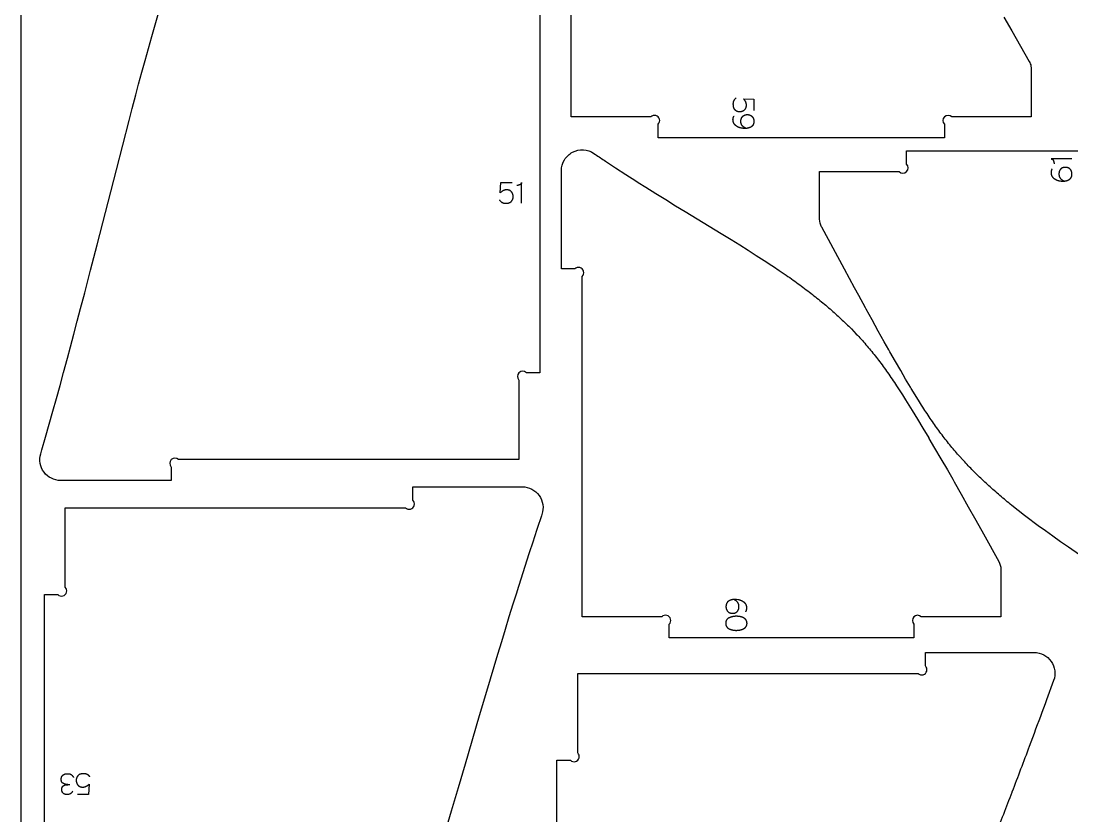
# Model space of a CAD drawing. Header units: millimetres. Extents: x 129 to 4060, y -1224 to 1216.
# Drawn here: x 1484 to 2089, y -571 to -114 of the extents above; entities that cross this region are included whole.
import ezdxf

# ---------------------------------------------------------------- set-up
doc = ezdxf.new("R2010")
doc.units = ezdxf.units.MM
for name, color, linetype, true_color in [('cnc kesim', 7, 'Continuous', 0xff7300), ('Layer 01', 7, 'Continuous', 0x000000), ('çizim', 7, 'Continuous', 0x0500ff)]:
    doc.layers.add(name, color=color, linetype=linetype, true_color=true_color)

msp = doc.modelspace()

# ---------------------------------------------------------------- linework, layer by layer
at = {"layer": 'cnc kesim'}
for points in [[(1782.89, 32.07), (1782.89, -315.88), (1775.13, -315.88, 1), (1770.89, -320.12), (1770.89, -365.88), (1575.13, -365.88, 1), (1570.89, -370.12), (1570.89, -377.88), (1507.28, -377.88, -0.500204), (1495.76, -362.51), (1496.41, -360.29), (1498.56, -352.88), (1500.68, -345.46), (1502.77, -338.05), (1504.84, -330.64), (1506.89, -323.23), (1508.91, -315.83), (1511.18, -307.49), (1512.91, -301.06), (1514.87, -293.69), (1516.82, -286.32), (1518.76, -278.97), (1521.11, -269.96), (1524.48, -257.01), (1528.23, -242.44), (1539.29, -199.24), (1542.94, -185.04), (1546.59, -170.95), (1548.42, -163.95), (1550.5, -156.05), (1552.09, -150.06), (1553.94, -143.17), (1555.82, -136.3), (1557.71, -129.47), (1559.64, -122.66), (1561.6, -115.9), (1563.6, -109.17, -0.002331)], [(2049.82, -111.45), (2054.3, -119.28), (2064.38, -136.98, -0.078), (2065.41, -139.63, -0.053694), (2065.6, -141.43), (2065.6, -168.81), (2019.85, -168.81, 1), (2015.6, -173.05), (2015.6, -180.81), (1850.94, -180.81), (1850.94, -173.05, 1), (1846.7, -168.81), (1800.94, -168.81), (1800.94, 26.95, 1)], [(2093.26, -420.65), (2086.98, -416.27), (2082.43, -413.08), (2078.01, -409.95), (2073.72, -406.87), (2069.57, -403.85), (2066.55, -401.61), (2065.57, -400.88), (2061.71, -397.95), (2057.99, -395.06), (2054.4, -392.2, -0.006444), (2050.93, -389.36, -0.003522), (2047.57, -386.53, -0.003726), (2044.31, -383.71, -0.00393), (2041.14, -380.88, -0.004131), (2038.07, -378.04, -0.004326), (2035.08, -375.19, -0.004513), (2032.17, -372.32, -0.004684), (2029.34, -369.41, -0.004835), (2026.58, -366.47), (2023.88, -363.47, -0.006789), (2021.24, -360.43, -0.005096), (2018.65, -357.31, -0.005092), (2016.11, -354.13, -0.005027), (2013.61, -350.85, -0.004888), (2011.13, -347.48, -0.004665), (2008.67, -343.99, -0.004345), (2006.22, -340.37, -0.003922), (2003.75, -336.6, -0.003387), (2001.26, -332.66), (1998.71, -328.53), (1996.54, -324.95), (1996.07, -324.16), (1993.32, -319.53), (1990.45, -314.62), (1987.44, -309.42), (1984.3, -303.92), (1983.68, -302.84), (1981.01, -298.1), (1977.57, -291.94), (1973.97, -285.46), (1970.59, -279.32), (1970.23, -278.65), (1966.33, -271.52), (1963.97, -267.18), (1958.13, -256.4), (1945.07, -232.21), (1945, -232.09, -0.125307), (1943.84, -227.63), (1943.84, -200.26), (1989.6, -200.26, 1), (1993.84, -196.02), (1993.84, -188.26), (2111.92, -188.26)], [(1497.88, -750.84), (1497.88, -443.51), (1505.64, -443.51, 1), (1509.88, -439.26), (1509.88, -393.51), (1705.64, -393.51, 1), (1709.88, -389.26), (1709.88, -381.51), (1772.74, -381.51, -0.513358), (1784.11, -397.35), (1783.85, -398.1), (1781.4, -405.4), (1779.57, -410.94), (1778.99, -412.7), (1776.61, -420), (1774.26, -427.28), (1771.94, -434.56), (1769.65, -441.83), (1769.59, -442.01), (1767.39, -449.08), (1765.15, -456.31), (1762.94, -463.52), (1760.76, -470.71), (1758.6, -477.87), (1756.46, -485.01), (1752.23, -499.2), (1748.08, -513.26), (1739.95, -540.95), (1735.94, -554.55), (1731.96, -567.96), (1729.97, -574.6)], [(1792.68, -755.33), (1792.68, -538.77), (1800.44, -538.77, 1), (1804.68, -534.52), (1804.68, -488.77), (2000.44, -488.77, 1), (2004.68, -484.52), (2004.68, -476.77), (2067.17, -476.77, -0.521678), (2078.43, -492.91), (2074.37, -503.94, -0.001224), (2067.19, -523.3), (2064.39, -530.8, -0.002166), (2054.45, -557.05), (2054.37, -557.28, -0.002922), (2044.57, -582.39)]]:
    msp.add_lwpolyline(points, format="xyb", dxfattribs=at)
msp.add_lwpolyline([(1807.3, -260.5, 1), (1803.06, -256.26), (1795.3, -256.26), (1795.3, -199.76, -0.138412), (1797.08, -193.46, -0.133871), (1801.68, -189.13, -0.278327), (1814.04, -189.81), (1814.82, -190.34, 0.002575), (1820.63, -194.25), (1824.11, -196.55), (1826.46, -198.09), (1832.29, -201.88), (1838.11, -205.6), (1839.5, -206.49), (1843.9, -209.26), (1849.64, -212.85), (1855.31, -216.37), (1860.97, -219.85), (1866.53, -223.25), (1887.2, -235.87), (1892.91, -239.38), (1897.86, -242.44), (1902.67, -245.45), (1907.36, -248.42), (1911.9, -251.34), (1916.29, -254.22), (1917.34, -254.91), (1920.54, -257.06), (1924.63, -259.86, -0.006042), (1928.58, -262.65, -0.003324), (1932.41, -265.42, -0.003538), (1936.11, -268.17, -0.003759), (1939.7, -270.93, -0.003988), (1943.17, -273.69, -0.00422), (1946.55, -276.45, -0.004452), (1949.83, -279.24, -0.004679), (1953.01, -282.04, -0.004895), (1956.11, -284.88, -0.005094), (1959.13, -287.76, -0.005269), (1962.07, -290.67), (1964.93, -293.65, -0.008523), (1967.73, -296.68, -0.005564), (1970.47, -299.78, -0.005551), (1973.16, -302.97, -0.005465), (1975.8, -306.24, -0.005294), (1978.41, -309.62, -0.005028), (1981, -313.12, -0.004654), (1983.58, -316.76, -0.00416), (1986.17, -320.54, -0.003539), (1988.79, -324.51), (1991.47, -328.67), (1993.3, -331.57), (1994.23, -333.07), (1997.12, -337.72), (2000.13, -342.65), (2003.27, -347.86), (2006.56, -353.37), (2006.74, -353.68), (2009.99, -359.2), (2013.56, -365.34), (2017.29, -371.81), (2020.37, -377.2), (2021.17, -378.6), (2025.19, -385.7), (2029.35, -393.09), (2033.64, -400.74), (2038.03, -408.6), (2046.86, -424.43, -0.128733), (2048.06, -428.89), (2048.06, -456.26), (2002.3, -456.26, 1), (1998.06, -460.5), (1998.06, -468.26), (1857.3, -468.26), (1857.3, -460.5, 1), (1853.06, -456.26), (1807.3, -456.26)], format="xyb", close=True, dxfattribs=at)
at = {"layer": 'Layer 01'}
msp.add_lwpolyline([(1484.46, 1215.6), (2704.46, 1215.6), (2704.46, -1224.4), (1484.46, -1224.4)], close=True, dxfattribs=at)
at = {"layer": 'çizim'}
for points in [[(1895.9, -157.85), (1895.79, -157.94), (1895.67, -158.02), (1895.56, -158.11), (1895.46, -158.2), (1895.35, -158.29), (1895.26, -158.38), (1895.16, -158.47), (1895.07, -158.57), (1894.98, -158.67), (1894.9, -158.77), (1894.82, -158.87), (1894.74, -158.97), (1894.67, -159.08), (1894.6, -159.19), (1894.54, -159.3), (1894.48, -159.41), (1894.42, -159.52), (1894.36, -159.64), (1894.31, -159.75), (1894.27, -159.87), (1894.22, -159.99), (1894.19, -160.11), (1894.15, -160.24), (1894.12, -160.36), (1894.09, -160.49), (1894.07, -160.62), (1894.05, -160.75), (1894.03, -160.88), (1894.02, -161.02), (1894.01, -161.16), (1894, -161.29), (1894, -161.44), (1894, -161.6), (1894.01, -161.76), (1894.01, -161.92), (1894.03, -162.08), (1894.04, -162.24), (1894.06, -162.39), (1894.08, -162.54), (1894.1, -162.69), (1894.13, -162.83), (1894.16, -162.98), (1894.2, -163.12), (1894.24, -163.25), (1894.28, -163.39), (1894.32, -163.52), (1894.37, -163.65), (1894.42, -163.78), (1894.45, -163.84), (1894.48, -163.9), (1894.51, -163.96), (1894.54, -164.02), (1894.57, -164.08), (1894.61, -164.14), (1894.64, -164.2), (1894.68, -164.25), (1894.72, -164.31), (1894.77, -164.36), (1894.81, -164.42), (1894.86, -164.47), (1894.9, -164.53), (1894.95, -164.58), (1895, -164.63), (1895.06, -164.68), (1895.11, -164.73), (1895.17, -164.78), (1895.22, -164.83), (1895.28, -164.88), (1895.34, -164.93), (1895.41, -164.97), (1895.47, -165.02), (1895.54, -165.06), (1895.6, -165.11), (1895.67, -165.15), (1895.74, -165.19), (1895.82, -165.23), (1895.97, -165.32), (1896.13, -165.4), (1896.22, -165.44), (1896.32, -165.48), (1896.42, -165.52), (1896.52, -165.56), (1896.61, -165.59), (1896.71, -165.62), (1896.81, -165.65), (1896.91, -165.68), (1897, -165.7), (1897.1, -165.72), (1897.19, -165.74), (1897.29, -165.75), (1897.38, -165.76), (1897.48, -165.77), (1897.57, -165.77), (1897.67, -165.77), (1897.77, -165.77), (1897.88, -165.77), (1897.98, -165.76), (1898.09, -165.76), (1898.19, -165.75), (1898.29, -165.74), (1898.39, -165.73), (1898.49, -165.71), (1898.59, -165.7), (1898.69, -165.68), (1898.78, -165.66), (1898.88, -165.64), (1898.97, -165.61), (1899.06, -165.59), (1899.15, -165.56), (1899.25, -165.53), (1899.33, -165.5), (1899.42, -165.47), (1899.51, -165.43), (1899.6, -165.4), (1899.68, -165.36), (1899.77, -165.32), (1899.85, -165.28), (1899.93, -165.23), (1900.01, -165.19), (1900.09, -165.14), (1900.17, -165.09), (1900.25, -165.04), (1900.32, -164.98), (1900.4, -164.93), (1900.47, -164.87), (1900.55, -164.81), (1900.62, -164.75), (1900.69, -164.69), (1900.76, -164.62), (1900.82, -164.56), (1900.88, -164.49), (1900.94, -164.42), (1901, -164.35), (1901.06, -164.28), (1901.11, -164.2), (1901.16, -164.13), (1901.21, -164.05), (1901.26, -163.97), (1901.3, -163.89), (1901.35, -163.81), (1901.38, -163.72), (1901.42, -163.64), (1901.46, -163.55), (1901.49, -163.46), (1901.52, -163.37), (1901.55, -163.28), (1901.58, -163.18), (1901.6, -163.09), (1901.62, -162.99), (1901.64, -162.89), (1901.66, -162.79), (1901.67, -162.69), (1901.69, -162.58), (1901.7, -162.48), (1901.7, -162.37), (1901.71, -162.26), (1901.71, -162.15), (1901.71, -162.04), (1901.71, -161.89), (1901.71, -161.76), (1901.7, -161.62), (1901.69, -161.49), (1901.67, -161.35), (1901.65, -161.22), (1901.63, -161.09), (1901.6, -160.97), (1901.57, -160.84), (1901.54, -160.72), (1901.5, -160.6), (1901.46, -160.48), (1901.41, -160.37), (1901.37, -160.25), (1901.31, -160.14), (1901.26, -160.03), (1901.2, -159.92), (1901.14, -159.81), (1901.08, -159.7), (1901.01, -159.6), (1900.94, -159.49), (1900.87, -159.38), (1900.79, -159.27), (1900.71, -159.17), (1900.63, -159.06), (1900.55, -158.96), (1900.46, -158.85), (1900.37, -158.75), (1900.18, -158.54), (1899.98, -158.33), (1906, -158.62), (1906, -165.1)], [(1902.25, -167.49), (1902.35, -167.49), (1902.46, -167.49), (1902.56, -167.5), (1902.67, -167.5), (1902.77, -167.51), (1902.87, -167.53), (1902.97, -167.54), (1903.07, -167.56), (1903.16, -167.57), (1903.26, -167.59), (1903.35, -167.62), (1903.44, -167.64), (1903.53, -167.67), (1903.62, -167.7), (1903.71, -167.73), (1903.8, -167.76), (1903.88, -167.8), (1903.97, -167.84), (1904.05, -167.88), (1904.13, -167.92), (1904.21, -167.96), (1904.29, -168.01), (1904.36, -168.06), (1904.44, -168.11), (1904.51, -168.16), (1904.58, -168.22), (1904.65, -168.27), (1904.72, -168.33), (1904.79, -168.39), (1904.86, -168.46), (1904.92, -168.52), (1904.99, -168.59), (1905.05, -168.66), (1905.11, -168.73), (1905.17, -168.8), (1905.23, -168.88), (1905.28, -168.95), (1905.33, -169.03), (1905.38, -169.1), (1905.43, -169.18), (1905.48, -169.26), (1905.52, -169.34), (1905.56, -169.42), (1905.6, -169.5), (1905.64, -169.59), (1905.68, -169.67), (1905.71, -169.76), (1905.75, -169.85), (1905.78, -169.93), (1905.81, -170.02), (1905.83, -170.11), (1905.86, -170.21), (1905.88, -170.3), (1905.9, -170.39), (1905.92, -170.49), (1905.94, -170.58), (1905.95, -170.68), (1905.96, -170.78), (1905.97, -170.88), (1905.98, -170.98), (1905.99, -171.08), (1906, -171.19), (1906, -171.29), (1906, -171.4), (1906, -171.53), (1905.99, -171.66), (1905.99, -171.8), (1905.98, -171.92), (1905.96, -172.05), (1905.95, -172.17), (1905.93, -172.29), (1905.9, -172.41), (1905.88, -172.53), (1905.85, -172.64), (1905.82, -172.75), (1905.78, -172.86), (1905.75, -172.97), (1905.71, -173.07), (1905.66, -173.18), (1905.62, -173.27), (1905.59, -173.32), (1905.57, -173.37), (1905.54, -173.42), (1905.51, -173.47), (1905.49, -173.51), (1905.46, -173.56), (1905.43, -173.6), (1905.4, -173.65), (1905.37, -173.69), (1905.34, -173.73), (1905.31, -173.77), (1905.27, -173.82), (1905.24, -173.86), (1905.21, -173.9), (1905.17, -173.94), (1905.14, -173.98), (1905.1, -174.02), (1905.06, -174.05), (1905.03, -174.09), (1904.99, -174.13), (1904.95, -174.17), (1904.91, -174.2), (1904.87, -174.24), (1904.82, -174.27), (1904.74, -174.34), (1904.65, -174.4), (1904.56, -174.46), (1904.47, -174.52), (1904.37, -174.58), (1904.27, -174.64), (1904.17, -174.69), (1904.08, -174.74), (1903.98, -174.79), (1903.88, -174.84), (1903.77, -174.89), (1903.67, -174.93), (1903.57, -174.98), (1903.47, -175.02), (1903.36, -175.06), (1903.26, -175.09), (1903.15, -175.13), (1903.04, -175.16), (1902.93, -175.19), (1902.83, -175.22), (1902.61, -175.28), (1902.38, -175.33), (1902.16, -175.37), (1901.93, -175.4), (1901.69, -175.43), (1901.46, -175.44), (1901.22, -175.45), (1900.98, -175.46), (1900.72, -175.45), (1900.46, -175.44), (1900.18, -175.42), (1899.89, -175.4), (1899.6, -175.37), (1899.34, -175.33), (1899.09, -175.29), (1898.87, -175.25), (1898.62, -175.21), (1898.37, -175.15), (1898.13, -175.09), (1897.89, -175.02), (1897.66, -174.95), (1897.55, -174.91), (1897.44, -174.86), (1897.32, -174.82), (1897.21, -174.77), (1897.1, -174.72), (1897, -174.67), (1896.89, -174.62), (1896.78, -174.57), (1896.68, -174.51), (1896.57, -174.46), (1896.47, -174.4), (1896.37, -174.34), (1896.27, -174.27), (1896.17, -174.21), (1896.07, -174.14), (1895.98, -174.07), (1895.88, -174), (1895.79, -173.93), (1895.69, -173.86), (1895.6, -173.78), (1895.51, -173.7), (1895.42, -173.62), (1895.33, -173.54), (1895.25, -173.46), (1895.17, -173.38), (1895.09, -173.29), (1895.01, -173.21), (1894.94, -173.12), (1894.87, -173.03), (1894.8, -172.94), (1894.73, -172.85), (1894.67, -172.76), (1894.61, -172.66), (1894.56, -172.57), (1894.5, -172.47), (1894.45, -172.38), (1894.4, -172.28), (1894.36, -172.18), (1894.31, -172.08), (1894.27, -171.98), (1894.23, -171.87), (1894.2, -171.77), (1894.17, -171.66), (1894.14, -171.56), (1894.11, -171.45), (1894.09, -171.34), (1894.07, -171.23), (1894.05, -171.12), (1894.03, -171), (1894.02, -170.89), (1894.01, -170.77), (1894.01, -170.66), (1894, -170.54), (1894, -170.42), (1894, -170.28), (1894.01, -170.14), (1894.01, -170.07), (1894.02, -170), (1894.03, -169.94), (1894.04, -169.87), (1894.05, -169.8), (1894.06, -169.74), (1894.07, -169.67), (1894.08, -169.61), (1894.1, -169.54), (1894.11, -169.48), (1894.13, -169.42), (1894.15, -169.36), (1894.17, -169.29), (1894.19, -169.23), (1894.21, -169.17), (1894.23, -169.11), (1894.26, -169.05), (1894.28, -168.99), (1894.31, -168.93), (1894.34, -168.88), (1894.37, -168.82), (1894.4, -168.76), (1894.43, -168.7), (1894.46, -168.65), (1894.49, -168.59), (1894.53, -168.54), (1894.56, -168.48), (1894.6, -168.43)], [(2088.97, -192.96), (2076.95, -192.96), (2077.01, -192.97), (2077.07, -192.98), (2077.13, -192.99), (2077.18, -193), (2077.24, -193.01), (2077.29, -193.03), (2077.35, -193.05), (2077.4, -193.07), (2077.45, -193.09), (2077.5, -193.11), (2077.53, -193.12), (2077.55, -193.14), (2077.58, -193.15), (2077.6, -193.16), (2077.62, -193.17), (2077.65, -193.19), (2077.67, -193.2), (2077.69, -193.22), (2077.71, -193.23), (2077.74, -193.25), (2077.76, -193.26), (2077.78, -193.28), (2077.8, -193.3), (2077.82, -193.31), (2077.84, -193.33), (2077.86, -193.35), (2077.88, -193.37), (2077.9, -193.38), (2077.92, -193.4), (2077.94, -193.42), (2077.96, -193.44), (2077.98, -193.46), (2078.01, -193.5), (2078.05, -193.55), (2078.08, -193.59), (2078.11, -193.64), (2078.15, -193.68), (2078.18, -193.73), (2078.21, -193.78), (2078.23, -193.84), (2078.26, -193.89), (2078.29, -193.95), (2078.31, -194), (2078.36, -194.12), (2078.4, -194.23), (2078.44, -194.35), (2078.48, -194.46), (2078.52, -194.57), (2078.55, -194.68), (2078.58, -194.79), (2078.6, -194.9), (2078.62, -195.01), (2078.64, -195.12), (2078.66, -195.23), (2078.67, -195.33), (2078.68, -195.44), (2078.69, -195.54), (2078.7, -195.65), (2078.7, -195.75)], [(2077.55, -198.72), (2077.48, -198.85), (2077.41, -198.99), (2077.35, -199.13), (2077.29, -199.26), (2077.24, -199.4), (2077.19, -199.54), (2077.15, -199.68), (2077.11, -199.81), (2077.08, -199.95), (2077.05, -200.09), (2077.02, -200.24), (2077, -200.38), (2076.99, -200.52), (2076.98, -200.66), (2076.97, -200.8), (2076.97, -200.95), (2076.97, -201.07), (2076.97, -201.2), (2076.98, -201.32), (2076.99, -201.44), (2077.01, -201.56), (2077.02, -201.68), (2077.05, -201.8), (2077.07, -201.91), (2077.1, -202.03), (2077.13, -202.14), (2077.16, -202.25), (2077.2, -202.36), (2077.24, -202.47), (2077.28, -202.57), (2077.33, -202.67), (2077.38, -202.78), (2077.43, -202.88), (2077.49, -202.98), (2077.55, -203.07), (2077.61, -203.17), (2077.68, -203.26), (2077.75, -203.35), (2077.82, -203.44), (2077.9, -203.53), (2077.98, -203.62), (2078.06, -203.71), (2078.14, -203.79), (2078.23, -203.87), (2078.32, -203.95), (2078.42, -204.03), (2078.52, -204.11), (2078.62, -204.19), (2078.83, -204.33), (2079.04, -204.47), (2079.25, -204.6), (2079.46, -204.72), (2079.68, -204.84), (2079.89, -204.95), (2080.11, -205.05), (2080.33, -205.14), (2080.55, -205.22), (2080.77, -205.3), (2081, -205.37), (2081.22, -205.43), (2081.45, -205.48), (2081.68, -205.53), (2081.91, -205.56), (2082.14, -205.59), (2082.86, -205.69), (2082.97, -205.7), (2083.09, -205.71), (2083.22, -205.72), (2083.36, -205.73), (2083.66, -205.74), (2083.99, -205.75), (2084.24, -205.74), (2084.47, -205.73), (2084.71, -205.71), (2084.94, -205.69), (2085.16, -205.65), (2085.39, -205.61), (2085.5, -205.59), (2085.61, -205.56), (2085.72, -205.54), (2085.83, -205.51), (2085.93, -205.48), (2086.04, -205.45), (2086.15, -205.41), (2086.25, -205.37), (2086.36, -205.34), (2086.46, -205.3), (2086.56, -205.25), (2086.66, -205.21), (2086.77, -205.17), (2086.87, -205.12), (2086.96, -205.07), (2087.06, -205.02), (2087.16, -204.96), (2087.26, -204.91), (2087.35, -204.85), (2087.45, -204.79), (2087.54, -204.73), (2087.63, -204.67), (2087.72, -204.61), (2087.8, -204.54), (2087.85, -204.5), (2087.89, -204.47), (2087.93, -204.43), (2087.96, -204.39), (2088, -204.36), (2088.04, -204.32), (2088.08, -204.28), (2088.11, -204.24), (2088.15, -204.2), (2088.18, -204.16), (2088.22, -204.12), (2088.25, -204.08), (2088.28, -204.03), (2088.31, -203.99), (2088.34, -203.95), (2088.37, -203.9), (2088.4, -203.86), (2088.43, -203.81), (2088.46, -203.77), (2088.49, -203.72), (2088.54, -203.63), (2088.59, -203.53), (2088.63, -203.43), (2088.68, -203.33), (2088.72, -203.22), (2088.75, -203.11), (2088.79, -203), (2088.82, -202.89), (2088.85, -202.78), (2088.87, -202.66), (2088.89, -202.54), (2088.91, -202.42), (2088.93, -202.29), (2088.94, -202.17), (2088.95, -202.04), (2088.96, -201.9), (2088.96, -201.77), (2088.97, -201.63), (2088.97, -201.52), (2088.96, -201.42), (2088.96, -201.31), (2088.95, -201.21), (2088.94, -201.1), (2088.93, -201), (2088.92, -200.9), (2088.9, -200.8), (2088.88, -200.7), (2088.86, -200.61), (2088.84, -200.51), (2088.82, -200.42), (2088.79, -200.33), (2088.77, -200.24), (2088.74, -200.15), (2088.7, -200.06), (2088.67, -199.97), (2088.64, -199.89), (2088.6, -199.81), (2088.56, -199.72), (2088.52, -199.64), (2088.47, -199.56), (2088.43, -199.49), (2088.38, -199.41), (2088.33, -199.33), (2088.28, -199.26), (2088.22, -199.19), (2088.17, -199.12), (2088.11, -199.05), (2088.05, -198.98), (2087.98, -198.91), (2087.92, -198.85), (2087.85, -198.78), (2087.79, -198.72), (2087.72, -198.66), (2087.65, -198.6), (2087.58, -198.55), (2087.5, -198.49), (2087.43, -198.44), (2087.36, -198.39), (2087.28, -198.34), (2087.2, -198.3), (2087.12, -198.26), (2087.04, -198.21), (2086.96, -198.17), (2086.88, -198.14), (2086.79, -198.1), (2086.71, -198.07), (2086.62, -198.04), (2086.53, -198.01), (2086.44, -197.98), (2086.35, -197.96), (2086.26, -197.93), (2086.17, -197.91), (2086.07, -197.89), (2085.98, -197.87), (2085.88, -197.86), (2085.78, -197.85), (2085.68, -197.83), (2085.58, -197.83), (2085.48, -197.82), (2085.37, -197.81), (2085.27, -197.81), (2085.16, -197.81), (2085.05, -197.81), (2084.95, -197.81), (2084.84, -197.82), (2084.74, -197.83), (2084.63, -197.84), (2084.53, -197.85), (2084.43, -197.86), (2084.34, -197.88), (2084.24, -197.89), (2084.14, -197.91), (2084.05, -197.93), (2083.96, -197.96), (2083.87, -197.98), (2083.78, -198.01), (2083.69, -198.04), (2083.61, -198.07), (2083.53, -198.11), (2083.44, -198.15), (2083.36, -198.18), (2083.28, -198.22), (2083.21, -198.27), (2083.13, -198.31), (2083.05, -198.36), (2082.98, -198.41), (2082.91, -198.46), (2082.84, -198.51), (2082.77, -198.57), (2082.7, -198.62), (2082.64, -198.68), (2082.58, -198.74), (2082.51, -198.81), (2082.45, -198.87), (2082.39, -198.94), (2082.34, -199.01), (2082.28, -199.08), (2082.23, -199.15), (2082.18, -199.22), (2082.13, -199.29), (2082.08, -199.37), (2082.03, -199.44), (2081.99, -199.52), (2081.95, -199.6), (2081.91, -199.68), (2081.87, -199.76), (2081.83, -199.84), (2081.8, -199.93), (2081.76, -200.01), (2081.73, -200.1), (2081.7, -200.19), (2081.68, -200.27), (2081.65, -200.36), (2081.63, -200.46), (2081.61, -200.55), (2081.59, -200.64), (2081.57, -200.74), (2081.55, -200.83), (2081.54, -200.93), (2081.53, -201.03), (2081.52, -201.13), (2081.51, -201.23), (2081.5, -201.33), (2081.5, -201.44), (2081.49, -201.54), (2081.49, -201.65), (2081.49, -201.84), (2081.5, -202.02), (2081.51, -202.11), (2081.52, -202.2), (2081.53, -202.29), (2081.54, -202.38), (2081.55, -202.46), (2081.57, -202.55), (2081.58, -202.63), (2081.6, -202.71), (2081.62, -202.79), (2081.64, -202.87), (2081.66, -202.95), (2081.68, -203.03), (2081.71, -203.11), (2081.74, -203.18), (2081.76, -203.26), (2081.79, -203.33), (2081.82, -203.4), (2081.86, -203.48), (2081.89, -203.55), (2081.93, -203.61), (2081.96, -203.68), (2082, -203.75), (2082.04, -203.81), (2082.08, -203.88), (2082.13, -203.94), (2082.17, -204.01), (2082.22, -204.07), (2082.26, -204.13), (2082.31, -204.19), (2082.36, -204.24), (2082.41, -204.3), (2082.47, -204.36), (2082.58, -204.47), (2082.69, -204.58), (2082.81, -204.69), (2082.94, -204.8), (2083.07, -204.9), (2083.21, -205), (2083.35, -205.1), (2083.5, -205.2), (2083.65, -205.29), (2083.81, -205.38), (2083.97, -205.47), (2084.14, -205.56), (2084.31, -205.65), (2084.49, -205.73)], [(1759.66, -216.58), (1759.74, -216.7), (1759.83, -216.81), (1759.91, -216.92), (1760, -217.02), (1760.09, -217.13), (1760.18, -217.23), (1760.28, -217.32), (1760.38, -217.41), (1760.47, -217.5), (1760.57, -217.58), (1760.68, -217.66), (1760.78, -217.74), (1760.88, -217.81), (1760.99, -217.88), (1761.1, -217.94), (1761.21, -218.01), (1761.33, -218.06), (1761.44, -218.12), (1761.56, -218.17), (1761.67, -218.21), (1761.8, -218.26), (1761.92, -218.3), (1762.04, -218.33), (1762.17, -218.36), (1762.29, -218.39), (1762.42, -218.41), (1762.56, -218.43), (1762.69, -218.45), (1762.82, -218.46), (1762.96, -218.47), (1763.1, -218.48), (1763.24, -218.48), (1763.41, -218.48), (1763.57, -218.47), (1763.73, -218.47), (1763.89, -218.46), (1764.04, -218.44), (1764.2, -218.42), (1764.35, -218.4), (1764.49, -218.38), (1764.64, -218.35), (1764.78, -218.32), (1764.92, -218.28), (1765.06, -218.25), (1765.19, -218.2), (1765.32, -218.16), (1765.45, -218.11), (1765.58, -218.06), (1765.64, -218.03), (1765.7, -218.01), (1765.76, -217.97), (1765.82, -217.94), (1765.88, -217.91), (1765.94, -217.87), (1766, -217.84), (1766.06, -217.8), (1766.11, -217.76), (1766.17, -217.71), (1766.22, -217.67), (1766.28, -217.62), (1766.33, -217.58), (1766.38, -217.53), (1766.43, -217.48), (1766.49, -217.42), (1766.54, -217.37), (1766.59, -217.31), (1766.63, -217.26), (1766.68, -217.2), (1766.73, -217.14), (1766.78, -217.07), (1766.82, -217.01), (1766.87, -216.94), (1766.91, -216.88), (1766.95, -216.81), (1767, -216.74), (1767.04, -216.66), (1767.12, -216.51), (1767.2, -216.36), (1767.25, -216.26), (1767.29, -216.16), (1767.33, -216.06), (1767.36, -215.96), (1767.4, -215.87), (1767.43, -215.77), (1767.46, -215.67), (1767.48, -215.58), (1767.5, -215.48), (1767.52, -215.38), (1767.54, -215.29), (1767.55, -215.19), (1767.56, -215.1), (1767.57, -215), (1767.58, -214.91), (1767.58, -214.81), (1767.58, -214.71), (1767.57, -214.6), (1767.57, -214.5), (1767.56, -214.39), (1767.55, -214.29), (1767.54, -214.19), (1767.53, -214.09), (1767.52, -213.99), (1767.5, -213.89), (1767.48, -213.79), (1767.46, -213.7), (1767.44, -213.6), (1767.42, -213.51), (1767.39, -213.42), (1767.37, -213.33), (1767.34, -213.24), (1767.31, -213.15), (1767.27, -213.06), (1767.24, -212.97), (1767.2, -212.88), (1767.16, -212.8), (1767.12, -212.71), (1767.08, -212.63), (1767.04, -212.55), (1766.99, -212.47), (1766.94, -212.39), (1766.89, -212.31), (1766.84, -212.23), (1766.79, -212.16), (1766.73, -212.08), (1766.68, -212.01), (1766.62, -211.93), (1766.56, -211.86), (1766.49, -211.79), (1766.43, -211.72), (1766.36, -211.66), (1766.3, -211.6), (1766.23, -211.54), (1766.16, -211.48), (1766.08, -211.42), (1766.01, -211.37), (1765.93, -211.32), (1765.86, -211.27), (1765.78, -211.22), (1765.7, -211.18), (1765.61, -211.14), (1765.53, -211.1), (1765.44, -211.06), (1765.35, -211.02), (1765.27, -210.99), (1765.17, -210.96), (1765.08, -210.93), (1764.99, -210.9), (1764.89, -210.88), (1764.79, -210.86), (1764.69, -210.84), (1764.59, -210.82), (1764.49, -210.81), (1764.39, -210.8), (1764.28, -210.79), (1764.17, -210.78), (1764.06, -210.77), (1763.95, -210.77), (1763.84, -210.77), (1763.7, -210.77), (1763.56, -210.77), (1763.42, -210.78), (1763.29, -210.8), (1763.16, -210.81), (1763.03, -210.83), (1762.9, -210.85), (1762.77, -210.88), (1762.65, -210.91), (1762.53, -210.94), (1762.41, -210.98), (1762.29, -211.02), (1762.17, -211.07), (1762.06, -211.11), (1761.94, -211.17), (1761.83, -211.22), (1761.72, -211.28), (1761.62, -211.34), (1761.51, -211.4), (1761.4, -211.47), (1761.29, -211.54), (1761.19, -211.61), (1761.08, -211.69), (1760.97, -211.77), (1760.87, -211.85), (1760.76, -211.93), (1760.66, -212.02), (1760.55, -212.11), (1760.34, -212.3), (1760.14, -212.5), (1760.43, -206.48), (1766.91, -206.48)], [(1772.43, -218.48), (1772.43, -206.46), (1772.42, -206.52), (1772.41, -206.58), (1772.4, -206.64), (1772.39, -206.7), (1772.37, -206.76), (1772.35, -206.81), (1772.34, -206.86), (1772.32, -206.92), (1772.3, -206.97), (1772.27, -207.02), (1772.26, -207.04), (1772.25, -207.07), (1772.24, -207.09), (1772.22, -207.11), (1772.21, -207.14), (1772.2, -207.16), (1772.18, -207.18), (1772.17, -207.21), (1772.15, -207.23), (1772.14, -207.25), (1772.12, -207.27), (1772.11, -207.29), (1772.09, -207.31), (1772.07, -207.34), (1772.06, -207.36), (1772.04, -207.38), (1772.02, -207.4), (1772, -207.42), (1771.98, -207.44), (1771.96, -207.45), (1771.94, -207.47), (1771.92, -207.49), (1771.88, -207.53), (1771.84, -207.56), (1771.79, -207.6), (1771.75, -207.63), (1771.7, -207.66), (1771.65, -207.69), (1771.6, -207.72), (1771.55, -207.75), (1771.49, -207.78), (1771.44, -207.8), (1771.38, -207.83), (1771.27, -207.87), (1771.15, -207.92), (1771.04, -207.96), (1770.93, -208), (1770.81, -208.03), (1770.7, -208.06), (1770.59, -208.09), (1770.48, -208.12), (1770.37, -208.14), (1770.27, -208.16), (1770.16, -208.18), (1770.05, -208.19), (1769.95, -208.2), (1769.84, -208.21), (1769.74, -208.21), (1769.63, -208.21)], [(1901.37, -453.32), (1901.44, -453.19), (1901.51, -453.05), (1901.57, -452.91), (1901.63, -452.78), (1901.68, -452.64), (1901.73, -452.5), (1901.77, -452.36), (1901.81, -452.23), (1901.84, -452.09), (1901.87, -451.95), (1901.9, -451.8), (1901.92, -451.66), (1901.93, -451.52), (1901.94, -451.38), (1901.95, -451.24), (1901.95, -451.09), (1901.95, -450.97), (1901.95, -450.84), (1901.94, -450.72), (1901.93, -450.6), (1901.91, -450.48), (1901.9, -450.36), (1901.87, -450.24), (1901.85, -450.13), (1901.82, -450.01), (1901.79, -449.9), (1901.76, -449.79), (1901.72, -449.68), (1901.68, -449.57), (1901.64, -449.47), (1901.59, -449.37), (1901.54, -449.26), (1901.49, -449.16), (1901.43, -449.06), (1901.37, -448.97), (1901.31, -448.87), (1901.24, -448.78), (1901.17, -448.69), (1901.1, -448.6), (1901.02, -448.51), (1900.94, -448.42), (1900.86, -448.33), (1900.78, -448.25), (1900.69, -448.17), (1900.6, -448.09), (1900.5, -448.01), (1900.4, -447.93), (1900.3, -447.85), (1900.09, -447.71), (1899.88, -447.57), (1899.67, -447.44), (1899.46, -447.32), (1899.24, -447.2), (1899.03, -447.09), (1898.81, -446.99), (1898.59, -446.9), (1898.37, -446.82), (1898.15, -446.74), (1897.92, -446.67), (1897.7, -446.61), (1897.47, -446.56), (1897.24, -446.51), (1897.01, -446.48), (1896.78, -446.45), (1896.06, -446.35), (1895.95, -446.34), (1895.83, -446.33), (1895.7, -446.32), (1895.56, -446.31), (1895.26, -446.3), (1894.93, -446.29), (1894.68, -446.3), (1894.45, -446.31), (1894.21, -446.33), (1893.98, -446.35), (1893.76, -446.39), (1893.53, -446.43), (1893.42, -446.45), (1893.31, -446.48), (1893.2, -446.5), (1893.09, -446.53), (1892.99, -446.56), (1892.88, -446.59), (1892.77, -446.63), (1892.67, -446.67), (1892.56, -446.7), (1892.46, -446.74), (1892.36, -446.79), (1892.26, -446.83), (1892.15, -446.87), (1892.05, -446.92), (1891.96, -446.97), (1891.86, -447.02), (1891.76, -447.08), (1891.66, -447.13), (1891.57, -447.19), (1891.47, -447.25), (1891.38, -447.31), (1891.29, -447.37), (1891.2, -447.43), (1891.12, -447.5), (1891.07, -447.54), (1891.03, -447.57), (1890.99, -447.61), (1890.96, -447.65), (1890.92, -447.68), (1890.88, -447.72), (1890.84, -447.76), (1890.81, -447.8), (1890.77, -447.84), (1890.74, -447.88), (1890.7, -447.92), (1890.67, -447.96), (1890.64, -448.01), (1890.61, -448.05), (1890.58, -448.09), (1890.55, -448.14), (1890.52, -448.18), (1890.49, -448.23), (1890.46, -448.27), (1890.43, -448.32), (1890.38, -448.41), (1890.33, -448.51), (1890.29, -448.61), (1890.24, -448.71), (1890.2, -448.82), (1890.17, -448.93), (1890.13, -449.04), (1890.1, -449.15), (1890.07, -449.26), (1890.05, -449.38), (1890.03, -449.5), (1890.01, -449.62), (1889.99, -449.75), (1889.98, -449.87), (1889.97, -450), (1889.96, -450.14), (1889.96, -450.27), (1889.95, -450.41), (1889.95, -450.52), (1889.96, -450.62), (1889.96, -450.73), (1889.97, -450.83), (1889.98, -450.94), (1889.99, -451.04), (1890, -451.14), (1890.02, -451.24), (1890.04, -451.34), (1890.06, -451.43), (1890.08, -451.53), (1890.1, -451.62), (1890.13, -451.71), (1890.15, -451.8), (1890.18, -451.89), (1890.22, -451.98), (1890.25, -452.07), (1890.28, -452.15), (1890.32, -452.23), (1890.36, -452.32), (1890.4, -452.4), (1890.45, -452.48), (1890.49, -452.55), (1890.54, -452.63), (1890.59, -452.71), (1890.64, -452.78), (1890.7, -452.85), (1890.75, -452.92), (1890.81, -452.99), (1890.87, -453.06), (1890.94, -453.13), (1891, -453.19), (1891.07, -453.26), (1891.13, -453.32), (1891.2, -453.38), (1891.27, -453.44), (1891.34, -453.49), (1891.42, -453.55), (1891.49, -453.6), (1891.56, -453.65), (1891.64, -453.69), (1891.72, -453.74), (1891.8, -453.78), (1891.88, -453.83), (1891.96, -453.87), (1892.04, -453.9), (1892.13, -453.94), (1892.21, -453.97), (1892.3, -454), (1892.39, -454.03), (1892.48, -454.06), (1892.57, -454.08), (1892.66, -454.11), (1892.75, -454.13), (1892.85, -454.15), (1892.94, -454.17), (1893.04, -454.18), (1893.14, -454.19), (1893.24, -454.21), (1893.34, -454.21), (1893.44, -454.22), (1893.55, -454.23), (1893.65, -454.23), (1893.76, -454.23), (1893.87, -454.23), (1893.97, -454.23), (1894.08, -454.22), (1894.18, -454.21), (1894.29, -454.2), (1894.39, -454.19), (1894.49, -454.18), (1894.58, -454.16), (1894.68, -454.15), (1894.78, -454.13), (1894.87, -454.11), (1894.96, -454.08), (1895.05, -454.06), (1895.14, -454.03), (1895.23, -454), (1895.31, -453.97), (1895.39, -453.93), (1895.48, -453.89), (1895.56, -453.86), (1895.64, -453.82), (1895.71, -453.77), (1895.79, -453.73), (1895.87, -453.68), (1895.94, -453.63), (1896.01, -453.58), (1896.08, -453.53), (1896.15, -453.47), (1896.22, -453.42), (1896.28, -453.36), (1896.34, -453.3), (1896.41, -453.23), (1896.47, -453.17), (1896.53, -453.1), (1896.58, -453.03), (1896.64, -452.96), (1896.69, -452.89), (1896.74, -452.82), (1896.79, -452.75), (1896.84, -452.67), (1896.89, -452.6), (1896.93, -452.52), (1896.97, -452.44), (1897.01, -452.36), (1897.05, -452.28), (1897.09, -452.2), (1897.12, -452.11), (1897.16, -452.03), (1897.19, -451.94), (1897.22, -451.85), (1897.24, -451.77), (1897.27, -451.68), (1897.29, -451.58), (1897.31, -451.49), (1897.33, -451.4), (1897.35, -451.3), (1897.37, -451.21), (1897.38, -451.11), (1897.39, -451.01), (1897.4, -450.91), (1897.41, -450.81), (1897.42, -450.71), (1897.42, -450.6), (1897.43, -450.5), (1897.43, -450.39), (1897.42, -450.2), (1897.42, -450.02), (1897.41, -449.93), (1897.4, -449.84), (1897.39, -449.75), (1897.38, -449.66), (1897.37, -449.58), (1897.35, -449.49), (1897.34, -449.41), (1897.32, -449.33), (1897.3, -449.25), (1897.28, -449.17), (1897.26, -449.09), (1897.24, -449.01), (1897.21, -448.93), (1897.18, -448.86), (1897.16, -448.78), (1897.13, -448.71), (1897.1, -448.64), (1897.06, -448.56), (1897.03, -448.49), (1896.99, -448.43), (1896.96, -448.36), (1896.92, -448.29), (1896.88, -448.22), (1896.84, -448.16), (1896.79, -448.1), (1896.75, -448.03), (1896.7, -447.97), (1896.66, -447.91), (1896.61, -447.85), (1896.56, -447.8), (1896.51, -447.74), (1896.45, -447.68), (1896.34, -447.57), (1896.23, -447.46), (1896.11, -447.35), (1895.98, -447.24), (1895.85, -447.14), (1895.71, -447.04), (1895.57, -446.94), (1895.42, -446.84), (1895.27, -446.75), (1895.11, -446.66), (1894.95, -446.57), (1894.78, -446.48), (1894.61, -446.39), (1894.43, -446.31)], [(1524.12, -548.36), (1524.04, -548.24), (1523.95, -548.13), (1523.86, -548.02), (1523.77, -547.91), (1523.68, -547.81), (1523.59, -547.71), (1523.5, -547.62), (1523.4, -547.53), (1523.3, -547.44), (1523.2, -547.36), (1523.1, -547.28), (1523, -547.2), (1522.89, -547.13), (1522.78, -547.06), (1522.67, -546.99), (1522.56, -546.93), (1522.45, -546.87), (1522.34, -546.82), (1522.22, -546.77), (1522.1, -546.72), (1521.98, -546.68), (1521.86, -546.64), (1521.73, -546.61), (1521.61, -546.58), (1521.48, -546.55), (1521.35, -546.52), (1521.22, -546.5), (1521.09, -546.49), (1520.95, -546.47), (1520.82, -546.46), (1520.68, -546.46), (1520.54, -546.46), (1520.37, -546.46), (1520.21, -546.46), (1520.05, -546.47), (1519.89, -546.48), (1519.73, -546.5), (1519.58, -546.52), (1519.43, -546.54), (1519.28, -546.56), (1519.14, -546.59), (1519, -546.62), (1518.86, -546.65), (1518.72, -546.69), (1518.58, -546.73), (1518.45, -546.78), (1518.32, -546.83), (1518.2, -546.88), (1518.13, -546.9), (1518.07, -546.93), (1518.01, -546.96), (1517.95, -546.99), (1517.89, -547.03), (1517.83, -547.06), (1517.78, -547.1), (1517.72, -547.14), (1517.66, -547.18), (1517.61, -547.22), (1517.55, -547.27), (1517.5, -547.31), (1517.44, -547.36), (1517.39, -547.41), (1517.34, -547.46), (1517.29, -547.51), (1517.24, -547.57), (1517.19, -547.62), (1517.14, -547.68), (1517.09, -547.74), (1517.05, -547.8), (1517, -547.86), (1516.95, -547.93), (1516.91, -547.99), (1516.86, -548.06), (1516.82, -548.13), (1516.78, -548.2), (1516.74, -548.27), (1516.65, -548.42), (1516.58, -548.58), (1516.53, -548.68), (1516.49, -548.78), (1516.45, -548.88), (1516.41, -548.97), (1516.38, -549.07), (1516.35, -549.17), (1516.32, -549.27), (1516.29, -549.36), (1516.27, -549.46), (1516.25, -549.55), (1516.24, -549.65), (1516.22, -549.75), (1516.21, -549.84), (1516.2, -549.94), (1516.2, -550.03), (1516.2, -550.12), (1516.2, -550.23), (1516.2, -550.34), (1516.21, -550.44), (1516.21, -550.54), (1516.22, -550.65), (1516.23, -550.75), (1516.24, -550.85), (1516.26, -550.95), (1516.27, -551.05), (1516.29, -551.14), (1516.31, -551.24), (1516.33, -551.33), (1516.36, -551.43), (1516.38, -551.52), (1516.41, -551.61), (1516.44, -551.7), (1516.47, -551.79), (1516.5, -551.88), (1516.54, -551.97), (1516.57, -552.05), (1516.61, -552.14), (1516.65, -552.22), (1516.69, -552.31), (1516.74, -552.39), (1516.78, -552.47), (1516.83, -552.55), (1516.88, -552.63), (1516.93, -552.7), (1516.99, -552.78), (1517.04, -552.86), (1517.1, -552.93), (1517.16, -553), (1517.22, -553.08), (1517.28, -553.15), (1517.35, -553.21), (1517.41, -553.28), (1517.48, -553.34), (1517.55, -553.4), (1517.62, -553.46), (1517.69, -553.51), (1517.77, -553.57), (1517.84, -553.62), (1517.92, -553.67), (1518, -553.72), (1518.08, -553.76), (1518.16, -553.8), (1518.25, -553.84), (1518.33, -553.88), (1518.42, -553.91), (1518.51, -553.95), (1518.6, -553.98), (1518.69, -554.01), (1518.79, -554.03), (1518.88, -554.06), (1518.98, -554.08), (1519.08, -554.1), (1519.18, -554.11), (1519.28, -554.13), (1519.39, -554.14), (1519.5, -554.15), (1519.6, -554.16), (1519.71, -554.17), (1519.82, -554.17), (1519.94, -554.17), (1520.08, -554.17), (1520.21, -554.16), (1520.35, -554.15), (1520.49, -554.14), (1520.62, -554.13), (1520.75, -554.11), (1520.88, -554.08), (1521, -554.06), (1521.13, -554.03), (1521.25, -553.99), (1521.37, -553.96), (1521.49, -553.92), (1521.6, -553.87), (1521.72, -553.82), (1521.83, -553.77), (1521.94, -553.72), (1522.05, -553.66), (1522.16, -553.6), (1522.27, -553.53), (1522.38, -553.47), (1522.48, -553.4), (1522.59, -553.32), (1522.7, -553.25), (1522.8, -553.17), (1522.91, -553.09), (1523.01, -553), (1523.12, -552.92), (1523.22, -552.83), (1523.43, -552.64), (1523.64, -552.44), (1523.35, -558.46), (1516.87, -558.46)]]:
    msp.add_lwpolyline(points, dxfattribs=at)
for points, knots in [([(1901.54, -175.44), (1900.41, -175.01), (1899.48, -174), (1898.54, -172.99), (1898.54, -171.4), (1898.54, -169.68), (1899.51, -168.58), (1900.48, -167.49), (1902.25, -167.49)], [0, 0, 0, 1, 1, 2, 2, 3, 3, 4, 4, 4]), ([(1902.06, -459.97), (1902.06, -461.17), (1901.45, -461.96), (1900.84, -462.75), (1899.91, -463.21), (1898.97, -463.68), (1897.87, -463.86), (1896.78, -464.04), (1895.8, -464.04), (1893.83, -464.04), (1891.84, -463.19), (1889.85, -462.34), (1889.85, -459.97), (1889.85, -457.63), (1891.86, -456.79), (1893.86, -455.95), (1895.82, -455.95), (1896.79, -455.95), (1897.89, -456.13), (1898.99, -456.31), (1899.91, -456.77), (1900.84, -457.23), (1901.45, -458.01), (1902.06, -458.79), (1902.06, -459.97)], [0, 0, 0, 1, 1, 2, 2, 3, 3, 4, 4, 5, 5, 6, 6, 7, 7, 8, 8, 9, 9, 10, 10, 11, 11, 12, 12, 12]), ([(1511.36, -552.76), (1509.96, -552.7), (1508.78, -552.07), (1507.59, -551.44), (1507.59, -549.83), (1507.59, -548.03), (1508.59, -547.24), (1509.58, -546.46), (1511.3, -546.46), (1513.76, -546.46), (1514.66, -548.74)], [0, 0, 0, 1, 1, 2, 2, 3, 3, 4, 4, 5, 5, 5]), ([(1514.21, -556.48), (1513.22, -558.46), (1510.94, -558.46), (1509.58, -558.46), (1508.73, -557.7), (1507.88, -556.95), (1507.9, -555.56), (1507.9, -554.44), (1508.36, -553.86), (1508.83, -553.28), (1509.51, -553.04), (1510.2, -552.8), (1511, -552.78), (1511.79, -552.76), (1512.48, -552.76)], [0, 0, 0, 1, 1, 2, 2, 3, 3, 4, 4, 5, 5, 6, 6, 7, 7, 7])]:
    msp.add_open_spline(points, degree=2, knots=knots, dxfattribs=at)

doc.saveas('drawing.dxf')
